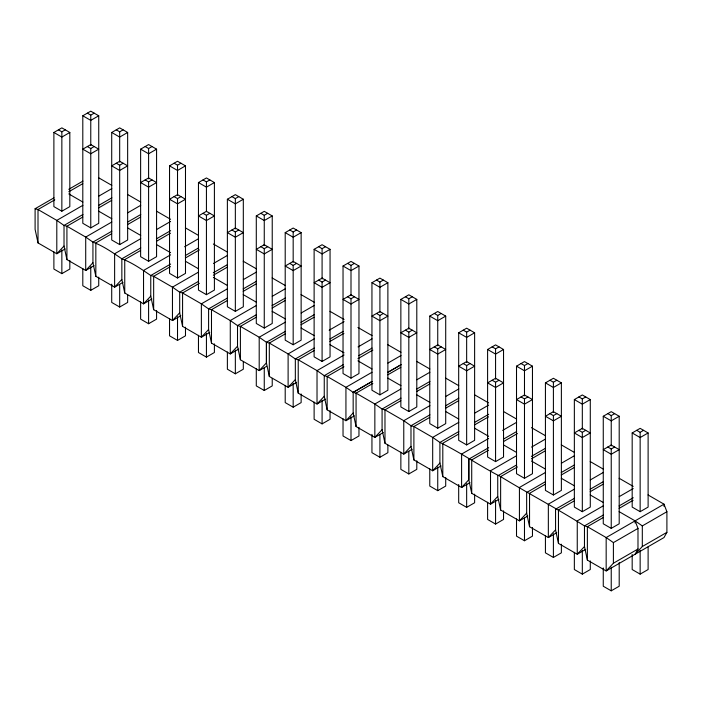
<?xml version="1.0" encoding="UTF-8"?>
<svg xmlns="http://www.w3.org/2000/svg" width="702" height="702" viewBox="0 0 702 702"><rect width="100%" height="100%" fill="white"/><g stroke="black" fill="none" stroke-linecap="round" stroke-linejoin="round"><path stroke-width="1.05" d="M619.111 511.644L635.082 520.866L637.986 528.413L637.986 549.025L635.082 554.247L642.312 546.533L666.9 532.335L666.9 511.723L663.995 504.168L648.025 494.945M666.9 532.335L663.995 537.557L606.168 570.945L587.372 560.091L584.468 546.525L584.468 525.912C556.993 508.529 528.378 493.629 500.631 476.623C480.045 466.207 460.74 452.518 439.9 442.444L439.908 463.066L432.686 470.779L413.89 459.933L410.986 446.358L410.986 425.745L429.914 414.838M35.1 208.731L38.005 209.529L56.801 220.384L64.022 225.43L64.022 246.042L56.801 253.764L38.005 242.918L35.1 229.343L35.1 208.731L54.01 197.815M82.941 214.514L64.014 225.43L66.918 226.219L85.714 237.074L92.936 242.129L92.936 262.741L85.714 270.463L66.918 259.608L64.014 246.042M121.841 279.422L124.745 292.997L143.541 303.852L150.772 296.13L150.755 275.509L153.659 276.307L172.455 287.153L179.686 292.207L179.686 312.82L172.455 320.542L153.659 309.687L150.755 296.121M198.596 281.283L179.668 292.199L182.573 292.997L201.369 303.843L208.599 308.898L208.599 329.51L201.369 337.232L182.573 326.386L179.668 312.811M227.509 297.981L208.582 308.898L211.486 309.687L230.282 320.542L237.513 325.596L237.513 346.209L230.282 353.931L211.486 343.076L208.582 329.51M256.423 314.671L237.504 325.588L240.4 326.386L259.196 337.232L266.427 342.286L266.418 362.89L269.314 376.465L288.11 387.32L295.34 379.598L295.331 358.976L298.227 359.775L317.023 370.621L324.254 375.675L324.254 396.288L317.023 404.01L298.227 393.155L295.331 379.589M343.173 364.75L324.245 375.667L327.15 376.465L345.937 387.311L353.167 392.365L353.167 412.978L345.937 420.7L327.15 409.854L324.245 396.279M353.167 392.365L372.086 381.449L353.159 392.365L356.063 393.155L374.85 404.01L382.081 409.064L382.081 429.677L374.85 437.399L356.063 426.544L353.159 412.978M410.995 446.367L403.773 454.089L384.977 443.243L382.072 429.668M516.654 464.917L497.727 475.833L497.744 496.446L490.514 504.168L471.718 493.322L468.813 479.747L468.813 459.134L488.689 447.674M545.568 481.607L526.64 492.523L526.658 513.144L519.427 520.866L500.631 510.012L497.727 496.446M574.482 498.306L555.554 509.213L555.572 529.834L548.341 537.557L529.545 526.711L526.64 513.136M584.485 546.533L577.255 554.247L558.459 543.401L555.554 529.826M637.986 549.025L613.399 563.223L606.168 570.945L606.168 537.557L663.995 504.168L663.995 506.326M53.887 132.467L61.855 127.869L69.823 132.467L69.823 206.607L61.855 211.205L53.887 206.607L53.887 132.467L61.855 137.074L69.823 132.467M82.801 115.777L90.769 111.179L98.736 115.777L98.736 223.297L90.769 227.904L82.801 223.297L82.801 115.777L90.769 120.375L98.736 115.777M58.441 129.844L61.855 131.818L65.268 129.844M87.355 113.154L90.769 115.119L94.191 113.154M111.715 132.467L119.682 127.869L127.65 132.467L127.65 239.996L119.682 244.594L111.715 239.996L111.715 132.467L119.682 137.074L127.65 132.467M87.355 146.534L90.769 148.508L94.191 146.534M116.269 129.844L119.682 131.818L123.104 129.844M68.743 189.312L82.933 181.116M140.628 149.166L148.596 144.568L156.572 149.166L156.572 256.686L148.596 261.293L140.628 256.686L140.628 149.166L148.596 153.764L156.572 149.166M54.791 199.833L38.005 209.529L38.005 242.918M68.778 191.76L82.775 183.678M116.269 163.233L119.682 165.198L123.104 163.233M145.182 146.534L148.596 148.508L152.018 146.534M82.915 205.3L56.801 220.384L56.801 253.764L65.189 248.92M98.771 196.148L111.829 188.61M98.605 205.458L111.855 197.824M169.542 165.856L177.518 161.258L185.486 165.856L185.486 273.385L177.518 277.983L169.542 273.385L169.542 165.856L177.518 170.463L185.486 165.856M82.775 217.067L66.918 226.219L66.918 259.608M98.631 207.915L111.688 200.377M145.182 179.923L148.596 181.897L152.018 179.923M174.096 163.233L177.518 165.198L180.932 163.233M111.829 221.999L85.714 237.074L85.714 270.463L94.103 265.61M127.685 212.838L140.742 205.3M111.855 231.204L92.927 242.12C103.291 245.972 112.697 252.597 121.858 258.819C132.213 262.671 141.611 269.287 150.772 275.517M127.518 222.148L140.769 214.514M198.464 182.555L206.432 177.948L214.4 182.555L214.4 290.075L206.432 294.673L198.464 290.075L198.464 182.555L206.432 187.153L214.4 182.555M111.688 233.766L95.832 242.918L95.832 276.307L114.628 287.153L123.017 282.309M127.545 224.605L140.602 217.067M174.096 196.613L177.518 198.587L180.932 196.613M203.01 179.923L206.432 181.897L209.845 179.923M53.887 251.834L53.887 269.041L61.855 273.648L69.823 269.041L69.823 260.442M140.742 238.689L114.628 253.764L114.628 287.153L121.858 279.431L121.841 258.81L140.769 247.903M156.599 229.536L170.586 221.455M156.432 238.847L170.63 230.66M227.378 199.245L235.345 194.647L243.313 199.245L243.313 306.765L235.345 311.372L227.378 306.765L227.378 199.245L235.345 203.843L243.313 199.245M140.602 250.456L124.745 259.608L124.745 292.997M156.458 241.304L170.446 233.222M203.01 213.311L206.432 215.286L209.845 213.311M231.932 196.613L235.345 198.587L238.759 196.613M82.801 268.524L82.801 285.74L90.769 290.338L98.736 285.74L98.736 277.132M170.586 254.844L143.541 270.463L143.541 303.852L151.93 298.999M184.582 246.771L198.569 238.689M150.755 275.509L170.63 264.049M185.346 255.537L198.596 247.903M256.291 215.935L264.259 211.337L272.227 215.935L272.227 323.464L264.259 328.062L256.291 323.464L256.291 215.935L264.259 220.542L272.227 215.935M170.446 266.611L153.659 276.307L153.659 309.687M185.372 257.994L199.359 249.921M231.932 230.002L235.345 231.976L238.759 230.002M260.846 213.311L264.259 215.286L267.673 213.311M111.715 284.143L111.715 302.43L119.682 307.028L127.65 302.43L127.65 294.901M198.569 272.078L172.455 287.153L172.455 320.542L180.853 315.698M213.496 263.461L227.483 255.379M213.311 272.78L227.509 264.593M285.205 232.634L293.173 228.036L301.14 232.634L301.14 340.154L293.173 344.752L285.205 340.154L285.205 232.634L293.173 237.232L301.14 232.634M199.359 283.301L182.573 292.997L182.573 326.386M213.355 275.228L227.343 267.146M260.846 246.7L264.259 248.666L267.673 246.7M289.759 230.002L293.173 231.976L296.586 230.002M140.628 301.913L140.628 319.129L148.596 323.727L156.572 319.129L156.572 310.521M227.483 288.768L201.369 303.843L201.369 337.232L209.766 332.388M243.34 279.615L256.397 272.078M243.173 288.926L256.423 281.283M314.119 249.324L322.086 244.726L330.054 249.324L330.054 356.853L322.086 361.451L314.119 356.853L314.119 249.324L322.086 253.931L330.054 249.324M227.343 300.535L211.486 309.687L211.486 343.076M243.199 291.383L256.256 283.845M289.759 263.39L293.173 265.365L296.586 263.39M318.673 246.7L322.086 248.666L325.5 246.7M169.542 318.603L169.542 335.819L177.518 340.417L185.486 335.819L185.486 327.211M256.397 305.467L230.282 320.542L230.282 353.931L238.68 349.078M272.253 296.305L285.31 288.768M272.086 305.616L285.337 297.981M343.032 266.023L351 261.416L358.968 266.023L358.968 373.543L351 378.141L343.032 373.543L343.032 266.023L351 270.621L358.968 266.023M256.256 317.225L240.4 326.386L240.4 359.775L259.196 370.621L266.655 366.312M272.113 308.073L285.17 300.535M318.673 280.08L322.086 282.055L325.5 280.08M347.587 263.39L351 265.365L354.413 263.39M198.464 335.302L198.464 352.509L206.432 357.116L214.4 352.509L214.4 343.901M285.31 322.157L259.196 337.232L259.196 370.621L266.427 362.899L266.427 342.286L285.337 331.37M301.167 313.004L314.224 305.467M301 322.315L314.25 314.671M371.946 282.713L379.914 278.115L387.881 282.713L387.881 390.233L379.914 394.84L371.946 390.233L371.946 282.713L379.914 287.311L387.881 282.713M285.17 333.924L269.314 343.076L266.418 342.278M301.026 324.772L314.084 317.225M347.587 296.779L351 298.754L354.413 296.779M376.5 280.08L379.914 282.055L383.327 280.08M227.378 351.992L227.378 369.208L235.345 373.806L243.313 369.208L243.313 361.67M314.224 338.847L288.11 353.931L269.314 343.076L269.314 376.465M329.15 330.238L344.077 321.621M295.331 358.976L314.25 348.06M329.914 339.005L343.173 331.37M400.86 299.403L408.827 294.805L416.795 299.403L416.795 406.932L408.827 411.53L400.86 406.932L400.86 299.403L408.827 304.01L416.795 299.403M314.084 350.614L298.227 359.775L298.227 393.155M329.94 341.462L343.936 333.389M376.5 313.469L379.914 315.444L383.327 313.469M405.414 296.779L408.827 298.754L412.241 296.779M256.291 368.682L256.291 385.898L264.259 390.496L272.227 385.898L272.227 378.369M296.507 382.467L288.11 387.32L288.11 353.931L295.34 358.985M344.077 355.001L317.023 370.621L317.023 404.01L325.421 399.166M358.064 346.928L372.06 338.847M358.827 355.695L372.086 348.06M429.773 316.102L437.741 311.504L445.709 316.102L445.709 423.622L437.741 428.22L429.773 423.622L429.773 316.102L437.741 320.7L445.709 316.102M343.936 366.769L327.15 376.465L327.15 409.854M357.923 358.696L372.85 350.079M405.414 330.168L408.827 332.134L412.241 330.168M434.327 313.469L437.741 315.444L441.154 313.469M285.205 385.38L285.205 402.597L293.173 407.195L301.14 402.597L301.14 393.989M372.06 372.235L345.937 387.311L345.937 420.7L354.334 415.856M387.916 363.083L400.974 355.545M458.687 332.792L466.654 328.194L474.622 332.792L474.622 440.321L466.654 444.919L458.687 440.321L458.687 332.792L466.654 337.399L474.622 332.792M372.85 383.467L356.063 393.155L356.063 426.544M387.776 374.85L400.833 367.313M434.327 346.858L437.741 348.833L441.154 346.858M463.241 330.168L466.654 332.134L470.068 330.168M314.119 402.07L314.119 419.287L322.086 423.885L330.054 419.287L330.054 410.679M400.974 388.934L374.85 404.01L374.85 437.399L383.248 432.546M416.83 379.773L429.887 372.235M401 398.139L382.072 409.055L384.977 409.854L403.773 420.7L410.995 425.754M416.663 389.083L429.914 381.449M487.6 349.491L495.568 344.884L503.536 349.491L503.536 457.011L495.568 461.609L487.6 457.011L487.6 349.491L495.568 354.089L503.536 349.491M400.833 400.693L384.977 409.854L384.977 443.243M416.69 391.54L429.747 384.003M463.241 363.548L466.654 365.523L470.068 363.548M492.155 346.858L495.568 348.833L498.99 346.858M343.032 418.769L343.032 435.977L351 440.584L358.968 435.977L358.968 427.369M429.887 405.624L403.773 420.7L403.773 454.089L412.162 449.245M445.744 396.472L458.801 388.934M445.577 405.782L458.827 398.139M516.514 366.181L524.482 361.583L532.458 366.181L532.458 473.701L524.482 478.308L516.514 473.701L516.514 366.181L524.482 370.779L532.458 366.181M429.747 417.392L413.89 426.544L410.986 425.745M445.603 408.239L458.66 400.693M492.155 380.247L495.568 382.221L498.99 380.247M521.068 363.548L524.482 365.523L527.904 363.548M371.946 434.38L371.946 452.676L379.914 457.274L387.881 452.676L387.881 445.138M458.801 422.314L432.686 437.399L413.89 426.544L413.89 459.933M474.657 413.162L488.645 405.089M439.9 442.444L458.827 431.528M474.491 422.472L488.689 414.285M545.428 382.871L553.404 378.273L561.372 382.871L561.372 490.4L553.404 494.998L545.428 490.4L545.428 382.871L553.404 387.478L561.372 382.871M458.66 434.082L442.804 443.234L442.804 476.623L461.6 487.478L469.989 482.634M474.517 424.929L488.504 416.848M521.068 396.937L524.482 398.911L527.904 396.937M549.982 380.247L553.404 382.221L556.818 380.247M400.86 452.149L400.86 469.366L408.827 473.964L416.795 469.366L416.795 460.758M441.075 465.935L432.686 470.779L432.686 437.399L439.908 442.444M488.645 438.469L461.6 454.089L461.6 487.478L468.822 479.756L468.822 459.143M502.641 430.396L516.628 422.314M503.404 439.162L516.654 431.528M574.35 399.57L582.318 394.972L590.285 399.57L590.285 507.09L582.318 511.688L574.35 507.09L574.35 399.57L582.318 404.168L590.285 399.57M488.504 450.236L471.718 459.933L471.718 493.322M503.431 441.619L517.418 433.546M549.982 413.636L553.404 415.602L556.818 413.636M578.896 396.937L582.318 398.911L585.731 396.937M429.773 468.848L429.773 486.065L437.741 490.663L445.709 486.065L445.709 477.457M516.628 455.703L490.514 470.779L490.514 504.168L498.903 499.324M531.554 447.086L545.542 439.013M531.37 456.405L545.568 448.218M603.264 416.26L611.231 411.662L619.199 416.26L619.199 523.789L611.231 528.387L603.264 523.789L603.264 416.26L611.231 420.858L619.199 416.26M517.418 466.935L500.631 476.623L500.631 510.012M531.414 458.854L545.401 450.781M578.896 430.326L582.318 432.3L585.731 430.326M607.809 413.636L611.231 415.602L614.645 413.636M458.687 484.468L458.687 502.755L466.654 507.353L474.622 502.755L474.622 494.147M545.542 472.402L519.427 487.478L519.427 520.866L527.816 516.014M561.398 463.241L574.455 455.703M561.231 472.551L574.482 464.917M632.177 432.958L640.145 428.352L648.113 432.958L648.113 507.09L640.145 511.688L632.177 507.09L632.177 432.958L640.145 437.557L648.113 432.958M545.401 484.161L529.545 493.322L529.545 526.711M561.258 475.008L574.315 467.471M607.809 447.016L611.231 448.99L614.645 447.016M636.732 430.326L640.145 432.3L643.558 430.326M487.6 502.237L487.6 519.445L495.568 524.052L503.536 519.445L503.536 510.837M574.455 489.092L548.341 504.168L548.341 537.557L556.739 532.713M590.312 479.94L603.369 472.402M590.145 489.25L603.395 481.607M574.315 500.859L558.459 510.012L558.459 543.401M590.171 491.707L603.229 484.161M516.514 518.927L516.514 536.144L524.482 540.742L532.458 536.144L532.458 527.535M603.369 505.782L577.255 520.866L577.255 554.247L585.652 549.403M619.225 496.63L633.222 488.557M603.395 514.996L584.468 525.912L587.372 526.702L606.168 537.557L613.399 542.611L613.399 563.223M619.059 505.94L633.257 497.753M603.229 517.549L587.372 526.702L587.372 560.091M619.085 508.397L633.081 500.315M545.428 535.617L545.428 552.834L553.404 557.432L561.372 552.834L561.372 544.226M613.399 542.611L637.986 528.413M642.312 546.533L642.312 525.912L666.9 511.723M574.35 552.316L574.35 569.533L582.318 574.131L590.285 569.533L590.285 560.924M603.264 567.936L603.264 586.223L611.231 590.821L619.199 586.223L619.199 562.548M632.177 554.466L632.177 569.533L640.145 574.131L648.113 569.533L648.113 546.937M98.649 177.773L111.802 185.363M127.562 194.463L140.725 202.062M156.476 211.153L170.577 219.296M185.389 227.852L198.552 235.442M213.364 243.998L227.466 252.141M243.225 261.241L256.379 268.831M272.139 277.931L285.293 285.53M301.053 294.621L314.206 302.22M329.966 311.319L344.059 319.454M357.941 327.465L372.034 335.609M387.794 344.708L400.947 352.299M416.707 361.398L429.861 368.998M445.621 378.088L458.775 385.688M474.534 394.787L488.636 402.922M503.448 411.477L516.611 419.076M531.423 427.632L545.524 435.767M561.275 444.866L574.438 452.465M590.198 461.556L603.351 469.155M619.111 478.255L633.204 486.389M68.796 193.919L82.889 202.062M98.649 211.153L111.802 218.752M127.562 227.852L140.725 235.442M156.476 244.542L170.577 252.685M185.389 261.241L198.552 268.831M213.364 277.387L227.466 285.53M243.225 294.621L256.379 302.22M272.139 311.319L285.293 318.91M301.053 328.01L314.206 335.609M329.966 344.708L344.059 352.843M357.941 360.854L372.034 368.998M387.794 378.088L400.947 385.688M416.707 394.787L429.861 402.378M445.621 411.477L458.775 419.076M474.534 428.176L488.636 436.311M503.448 444.866L516.611 452.465M531.423 461.021L545.524 469.155M561.275 478.255L574.438 485.845M590.198 494.945L603.351 502.544M642.312 525.912L635.082 520.866L635.082 523.016M439.9 463.057L442.804 476.623M237.504 346.2L240.4 359.775M92.927 262.732L95.832 276.307M640.145 432.3L640.145 511.688M640.145 550.456L640.145 574.131M611.231 415.602L611.231 445.937M611.231 448.99L611.231 528.387M611.231 567.155L611.231 590.821M582.318 398.911L582.318 429.247M582.318 432.3L582.318 511.688M582.318 550.456L582.318 574.131M553.404 382.221L553.404 412.548M553.404 415.602L553.404 494.998M553.404 533.766L553.404 557.432M524.482 365.523L524.482 395.858M524.482 398.911L524.482 478.308M524.482 518.146L524.482 540.742M495.568 348.833L495.568 379.168M495.568 382.221L495.568 461.609M495.568 500.377L495.568 524.052M466.654 332.134L466.654 362.469M466.654 365.523L466.654 444.919M466.654 483.687L466.654 507.353M437.741 315.444L437.741 345.779M437.741 348.833L437.741 428.22M437.741 466.988L437.741 490.663M408.827 298.754L408.827 329.08M408.827 332.134L408.827 411.53M408.827 451.377L408.827 473.964M379.914 282.055L379.914 312.39M379.914 315.444L379.914 394.84M379.914 434.678L379.914 457.274M351 265.365L351 295.7M351 298.754L351 378.141M351 416.909L351 440.584M322.086 248.666L322.086 279.001M322.086 282.055L322.086 361.451M322.086 400.219L322.086 423.885M293.173 231.976L293.173 262.311M293.173 265.365L293.173 344.752M293.173 383.52L293.173 407.195M264.259 215.286L264.259 245.612M264.259 248.666L264.259 328.062M264.259 367.909L264.259 390.496M235.345 198.587L235.345 228.922M235.345 231.976L235.345 311.372M235.345 350.14L235.345 373.806M206.432 181.897L206.432 211.135M206.432 215.286L206.432 294.673M206.432 333.441L206.432 357.116M177.518 165.198L177.518 195.533M177.518 198.587L177.518 277.983M177.518 316.751L177.518 340.417M148.596 148.508L148.596 178.843M148.596 181.897L148.596 261.293M148.596 300.052L148.596 323.727M119.682 131.818L119.682 162.144M119.682 165.198L119.682 244.594M119.682 284.442L119.682 307.028M90.769 115.119L90.769 145.454M90.769 148.508L90.769 227.904M90.769 266.672L90.769 290.338M61.855 131.818L61.855 211.205M61.855 249.973L61.855 273.648M90.769 144.568L82.801 149.166L90.769 153.764L98.736 149.166L90.769 144.568M119.682 161.258L111.715 165.856L119.682 170.463L127.65 165.856L119.682 161.258M148.596 177.948L140.628 182.555L148.596 187.153L156.572 182.555L148.596 177.948M177.518 194.647L169.542 199.245L177.518 203.843L185.486 199.245L177.518 194.647M206.432 211.337L198.464 215.935L206.432 220.542L214.4 215.935L206.432 211.337M235.345 228.036L227.378 232.634L235.345 237.232L243.313 232.634L235.345 228.036M264.259 244.726L256.291 249.324L264.259 253.931L272.227 249.324L264.259 244.726M293.173 261.416L285.205 266.023L293.173 270.621L301.14 266.023L293.173 261.416M322.086 278.115L314.119 282.713L322.086 287.311L330.054 282.713L322.086 278.115M351 294.805L343.032 299.403L351 304.01L358.968 299.403L351 294.805M379.914 311.504L371.946 316.102L379.914 320.7L387.881 316.102L379.914 311.504M408.827 328.194L400.86 332.792L408.827 337.399L416.795 332.792L408.827 328.194M400.982 364.75L387.75 372.393L401 364.75M437.741 344.884L429.773 349.491L437.741 354.089L445.709 349.491L437.741 344.884M466.654 361.583L458.687 366.181L466.654 370.779L474.622 366.181L466.654 361.583M495.568 378.273L487.6 382.871L495.568 387.478L503.536 382.871L495.568 378.273M524.482 394.972L516.514 399.57L524.482 404.168L532.458 399.57L524.482 394.972M553.404 411.662L545.428 416.26L553.404 420.858L561.372 416.26L553.404 411.662M582.318 428.352L574.35 432.958L582.318 437.557L590.285 432.958L582.318 428.352M611.231 445.05L603.264 449.649L611.231 454.247L619.199 449.649L611.231 445.05"/></g></svg>
